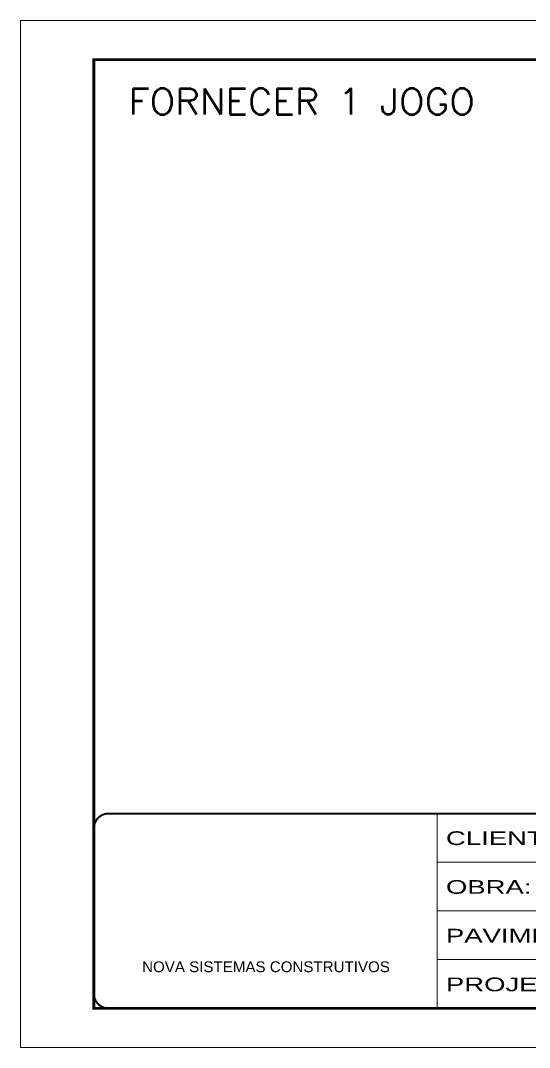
# Model space of a CAD drawing. Extents: x 3309 to 9563, y -2522 to 14608.
# Drawn here: x 4908 to 5428, y 5518 to 6568 of the extents above; entities that cross this region are included whole.
import ezdxf

# ---------------------------------------------------------------- set-up
doc = ezdxf.new("R2010")
doc.units = 0
doc.linetypes.add('CONTINUO', pattern=[0])
doc.linetypes.add('DASHED', pattern=[0.75, 0.5, -0.25])
for name, color, linetype, lineweight in [('Folhas', 255, 'Continuous', 9), ('SARRAFO DE PRESSAO', 251, 'DASHED', 9), ('Texto Seção', 7, 'Continuous', 15)]:
    doc.layers.add(name, color=color, linetype=linetype, lineweight=lineweight)
doc.styles.add('ARIAL', font='arial.ttf')
doc.styles.add('REGUA-120', font='ROMANS.shx', dxfattribs={"height": 15})
doc.styles.add('Tecnologia', font='')
doc.styles.get('Tecnologia').set_extended_font_data('Forgotten Futurist')

# ---------------------------------------------------------------- blocks, each defined once
blk = doc.blocks.new('9999999999')
at = {"color": 30, "linetype": 'CONTINUO'}
for p, q in [((98564.6, 34230.2), (98564.6, 34429.4)), ((98564.6, 34379.6), (99584, 34379.6)), ((98564.6, 34329.8), (99488, 34329.8)), ((98564.6, 34280), (99488, 34280))]:
    blk.add_line(p, q, dxfattribs=at)
at = {"color": 30, "linetype": 'CONTINUO', "const_width": 2}
blk.add_lwpolyline([(99584, 34230.2), (99584, 34414.4, 0.414214), (99569, 34429.4), (98229, 34429.4, 0.414214), (98214, 34414.4), (98214, 34245.2, 0.414214), (98229, 34230.2), (99584, 34230.2)], format="xyb", dxfattribs=at)
at = {"layer": 'Folhas'}
blk.add_lwpolyline([(98139, 34190.2), (99624, 34190.2), (99624, 35240.2), (98139, 35240.2)], close=True, dxfattribs=at)
at = {"layer": 'Folhas', "color": 30, "const_width": 3}
blk.add_lwpolyline([(98214, 34230.2), (99584, 34230.2), (99584, 35200.2), (98214, 35200.2)], close=True, dxfattribs=at)
at = {"color": 7, "linetype": 'Continuous', "ltscale": 5, "style": 'ARIAL'}
blk.add_text('NOVA SISTEMAS CONSTRUTIVOS', height=11.059, dxfattribs=at).set_placement((98263.2, 34267.2))
at = {"layer": 'Folhas', "color": 7, "style": 'Tecnologia', "width": 1.5}
for s, p in [('CLIENTE:', (98573.7, 34397.2)), ('OBRA:', (98573.7, 34347.3)), ('PAVIMENTO:', (98573.7, 34297.5)), ('PROJETO:', (98573.7, 34247.7))]:
    blk.add_text(s, height=14, dxfattribs=at).set_placement(p)

msp = doc.modelspace()

# ---------------------------------------------------------------- block references
at = {"layer": 'SARRAFO DE PRESSAO', "color": 6, "linetype": 'ByBlock'}
msp.add_blockref('9999999999', (-93231.11, -28672.37), dxfattribs=at)

# ---------------------------------------------------------------- texts
at = {"layer": 'Texto Seção', "style": 'REGUA-120', "width": 1.05}
msp.add_text('FORNECER 1 JOGO', height=26.5859, dxfattribs=at).set_placement((5018.12, 6471.69))

doc.saveas('drawing.dxf')
